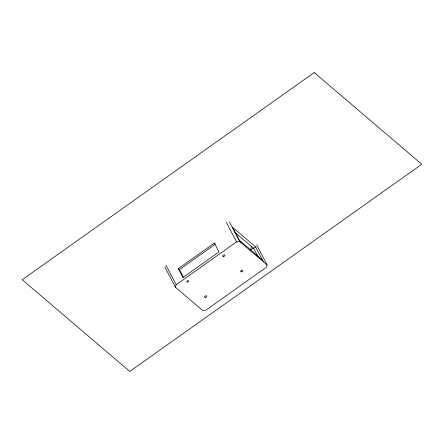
<?xml version="1.0" encoding="UTF-8"?>
<svg xmlns="http://www.w3.org/2000/svg" width="444" height="444" viewBox="0 0 444 444"><rect width="100%" height="100%" fill="white"/><g stroke="black" fill="none" stroke-linecap="round" stroke-linejoin="round"><path stroke-width="0.67" d="M175.319 287.124L176.14 284.754L236.519 241.919L239.632 241.497L267.127 264.94L266.306 267.316L205.933 310.145L202.814 310.567L175.319 287.124L164.835 266.983M251.709 246.437L250.433 250.127L253.491 247.952M214.397 243.068L219.003 251.92L182.911 277.528L178.305 268.676L214.397 243.068L215.162 243.723M178.305 268.676L179.448 269.652L214.979 244.444M234.915 232.351L253.663 248.329L255.633 246.936L263.309 261.683M255.633 246.936L232.717 227.4L240.393 242.152M239.471 240.382L262.387 259.912M256.643 244.799L267.127 264.94M253.663 248.329L257.964 256.593M229.465 221.967L239.632 241.497M226.351 222.389L236.519 241.919M179.448 269.652L183.444 277.322M165.973 265.223L176.14 284.754M314.213 72.555L22.2 279.726L129.787 371.445L421.8 164.274L314.213 72.555M241.481 271.839A1.227 0.716 -27.5 0 0 242.868 270.452A1.227 0.716 -27.5 0 0 240.964 270.707A1.227 0.716 -27.5 0 0 241.481 271.839M187.44 282.007A1.021 0.599 -27.5 0 0 188.656 280.874A1.021 0.599 -27.5 0 0 187.091 281.03A1.021 0.599 -27.5 0 0 187.44 282.007M205.417 297.441A1.227 0.716 -27.5 0 0 206.765 296.037A1.227 0.716 -27.5 0 0 204.845 296.337A1.227 0.716 -27.5 0 0 205.417 297.441M223.426 256.549A1.227 0.716 -27.5 0 0 224.942 255.211A1.227 0.716 -27.5 0 0 223.093 255.333A1.227 0.716 -27.5 0 0 223.426 256.549"/></g></svg>
